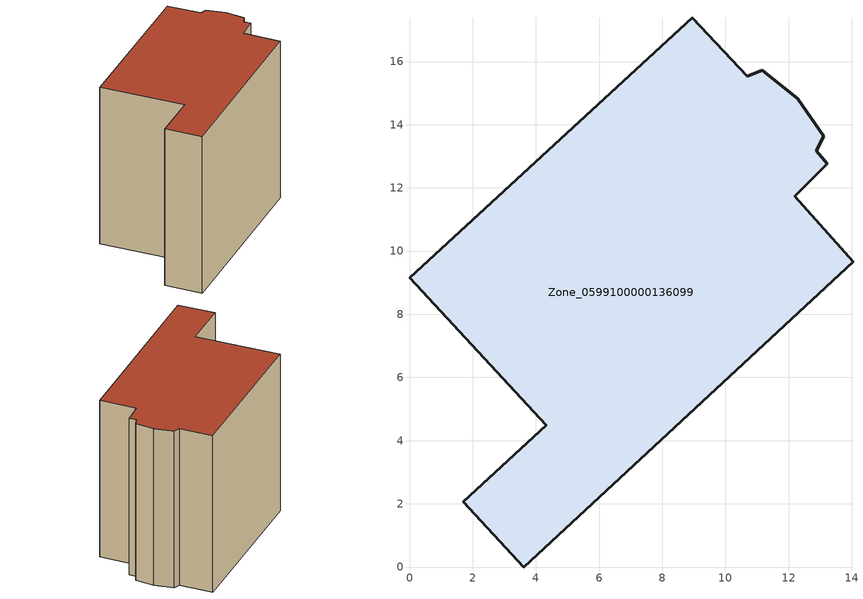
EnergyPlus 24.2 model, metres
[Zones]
Zone_0599100000136099
 floor ground (C_G): 10.69,15.54 11.16,15.73 12.29,14.82 13.12,13.64 12.87,13.18 13.23,12.77 12.19,11.73 14.04,9.66 3.62,0 1.7,2.07 4.33,4.49 0,9.16 8.96,17.38 z0
 wall outside (C_F): 4.33,4.49 1.7,2.07 3.62,0 14.04,9.66 12.19,11.73 13.23,12.77 12.87,13.18 13.12,13.64 12.29,14.82 11.16,15.73 10.69,15.54 8.96,17.38 0,9.16 4.33,4.49 z0:12.55
 roof outside (C_R): 8.96,17.38 0,9.16 4.33,4.49 1.7,2.07 3.62,0 14.04,9.66 12.19,11.73 13.23,12.77 12.87,13.18 13.12,13.64 12.29,14.82 11.16,15.73 10.69,15.54 z12.55
[BUILDING]
Pand.0599100000136099: North Axis=0; Terrain=City; Loads Convergence Tolerance Value=0.04; Temperature Convergence Tolerance Value=0.4; Solar Distribution=FullExterior; Maximum Number of Warmup Days=25; Minimum Number of Warmup Days=1
[Site:Location]
Rotterdam.The.Hague.AP_ZH_NLD Design_Conditions: Latitude=51.96; Longitude=4.45; Time Zone=1; Elevation=-4.5
[SITE:GROUNDTEMPERATURE:BUILDINGSURFACE]
18, 18, 18, 18, 18, 18, 18, 18, 18, 18, 18, 18
[MATERIAL] Thermal Absorptance=0.9; Solar Absorptance=0.7; Visible Absorptance=0.7
Name | Roughness | Thickness | Conductivity | Density | Specific Heat
G.TC.1946 | MediumSmooth | 0.15 | 1 | 540 | 1210
F.TC.1946 | Rough | 0.3 | 0.857143 | 1920 | 840
R.TC.1946 | MediumRough | 0.2 | 0.909091 | 1500 | 1000
[CONSTRUCTION]
C_G: G.TC.1946
C_F: F.TC.1946
C_R: R.TC.1946
[ZONE]
Zone_0599100000136099: Type=1; Multiplier=1; Ceiling Height=Autocalculate; Volume=Autocalculate; Floor Area=autocalculate; Part of Total Floor Area=Yes
[ZONEINFILTRATION:DESIGNFLOWRATE]
Infil_Zone_0599100000136099: Zone or ZoneList or Space or SpaceList=Zone_0599100000136099; Schedule=AlwaysOn; Design Flow Rate Calculation Method=Flow/Area; Flow Rate per Floor Area=0.003; Constant Term Coefficient=1; Temperature Term Coefficient=0; Velocity Term Coefficient=0; Velocity Squared Term Coefficient=0
[HVACTEMPLATE:ZONE:IDEALLOADSAIRSYSTEM]
Zone_0599100000136099: Maximum Heating Supply Air Temperature=50; Minimum Cooling Supply Air Temperature=13; Maximum Heating Supply Air Humidity Ratio=0.0156; Minimum Cooling Supply Air Humidity Ratio=0.0077; Heating Limit=NoLimit; Cooling Limit=NoLimit; Dehumidification Control Type=ConstantSensibleHeatRatio; Cooling Sensible Heat Ratio=0.7; Dehumidification Setpoint=60; Humidification Control Type=None; Humidification Setpoint=30; Outdoor Air Method=None; Outdoor Air Flow Rate per Person=0.00944; Outdoor Air Flow Rate per Zone Floor Area=0; Outdoor Air Flow Rate per Zone=0; Demand Controlled Ventilation Type=None; Outdoor Air Economizer Type=NoEconomizer; Heat Recovery Type=None; Sensible Heat Recovery Effectiveness=0.7; Latent Heat Recovery Effectiveness=0.65
[ZONECONTROL:THERMOSTAT]
ThermostatControl_Zone_0599100000136099: Zone or ZoneList=Zone_0599100000136099; Control Type Schedule=DualSetpointControlType; Control 1=Thermostat_Zone_0599100000136099; Temperature Difference Between Cutout And Setpoint=0
[THERMOSTATSETPOINT:DUALSETPOINT]
Thermostat_Zone_0599100000136099: Heating Setpoint Temperature Schedule=HeatingSetpoint_Zone_0599100000136099; Cooling Setpoint Temperature Schedule=CoolingSetpoint_Zone_0599100000136099
[SCHEDULE:COMPACT]
HeatingSetpoint_Zone_0599100000136099: Through: 12/31, For: AllDays, Until: 24:00, 21
CoolingSetpoint_Zone_0599100000136099: Through: 12/31, For: AllDays, Until: 24:00, 24
DualSetpointControlType: Through: 12/31, For: AllDays, Until: 24:00, 4
AlwaysOn: Through: 12/31, For: AllDays, Until: 24:00, 1
